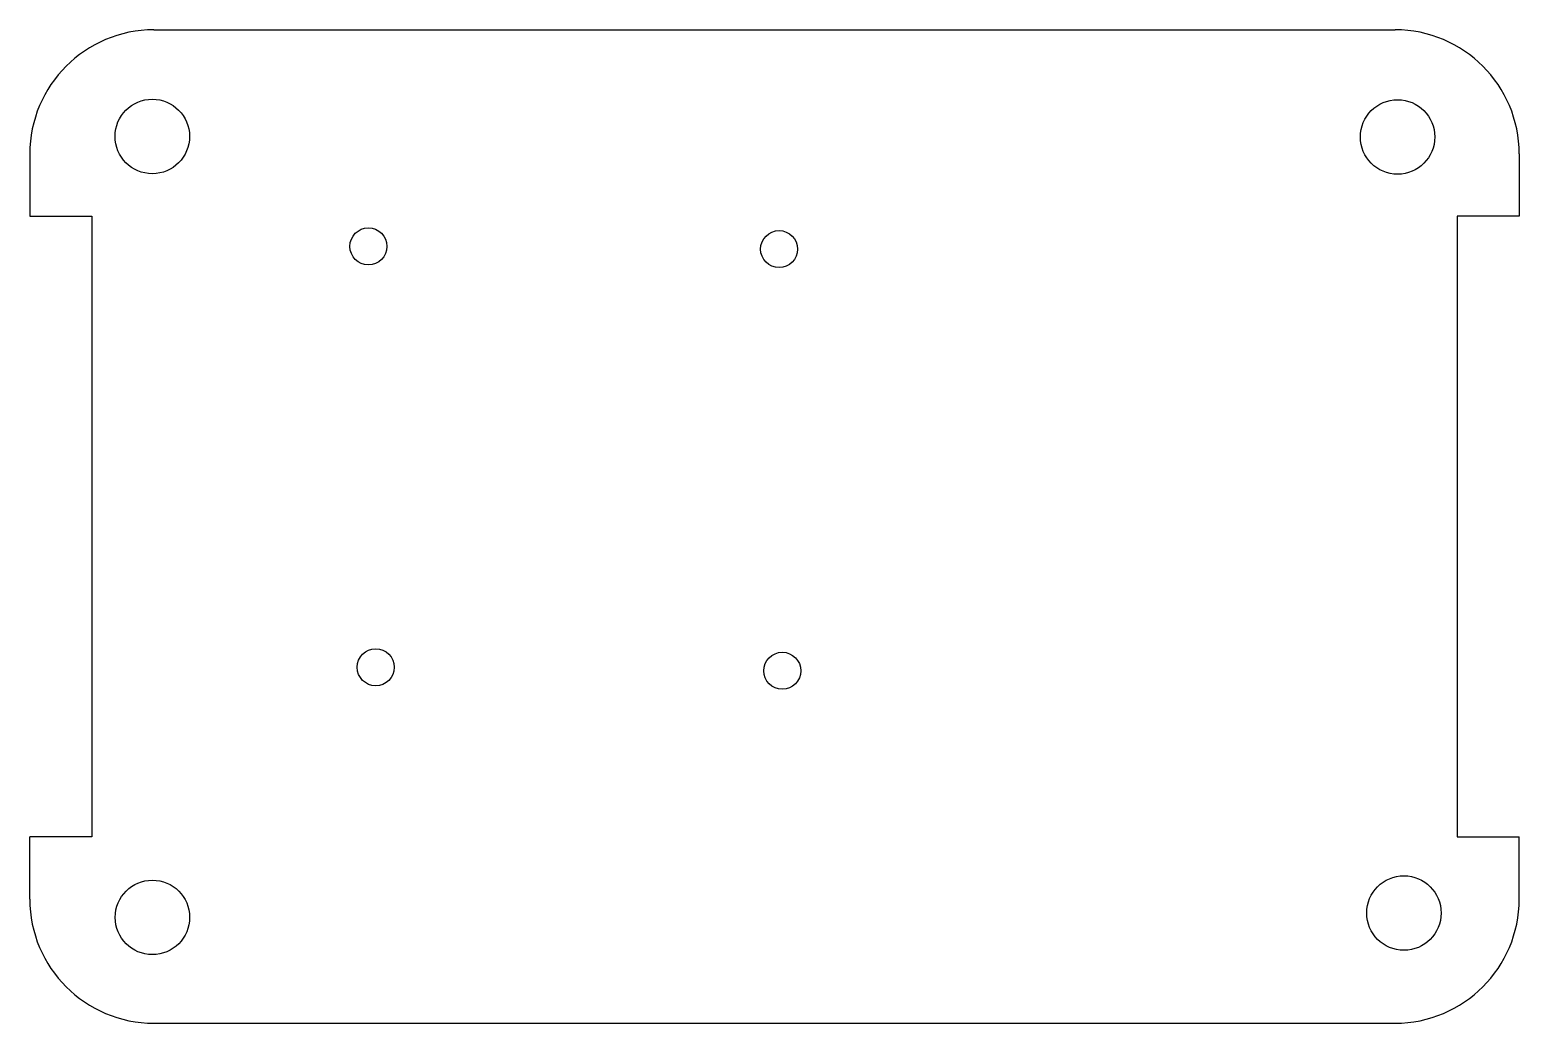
# Model space of a CAD drawing. Header units: millimetres. Extents: x 0 to 120, y -80 to 0.
import ezdxf

# ---------------------------------------------------------------- set-up
doc = ezdxf.new("R2010")
doc.units = ezdxf.units.MM

msp = doc.modelspace()

# ---------------------------------------------------------------- linework, layer by layer
at = {"color": 7, "linetype": 'Continuous', "lineweight": 25}
for p, q in [((10, 0), (110, 0)), ((0, -10), (0, -15)), ((120, -10), (120, -15)), ((0, -15), (5, -15)), ((5, -15), (5, -65)), ((115, -15), (115, -65)), ((120, -15), (115, -15)), ((5, -65), (0, -65)), ((0, -70), (0, -65)), ((115, -65), (120, -65)), ((120, -70), (120, -65)), ((10, -80), (110, -80))]:
    msp.add_line(p, q, dxfattribs=at)
for centre, radius in [((9.87, -8.59), 3), ((110.2, -8.63), 3), ((27.28, -17.44), 1.49), ((60.37, -17.66), 1.49), ((27.87, -51.34), 1.49), ((60.63, -51.62), 1.49), ((110.71, -71.13), 3), ((9.88, -71.48), 3)]:
    msp.add_circle(centre, radius, dxfattribs=at)
for centre, start, end in [((110, -10), 0, 90), ((10, -10), 90, 180), ((10, -70), 180, 270), ((110, -70), 270, 0)]:
    msp.add_arc(centre, 10, start, end, dxfattribs=at)

doc.saveas('drawing.dxf')
